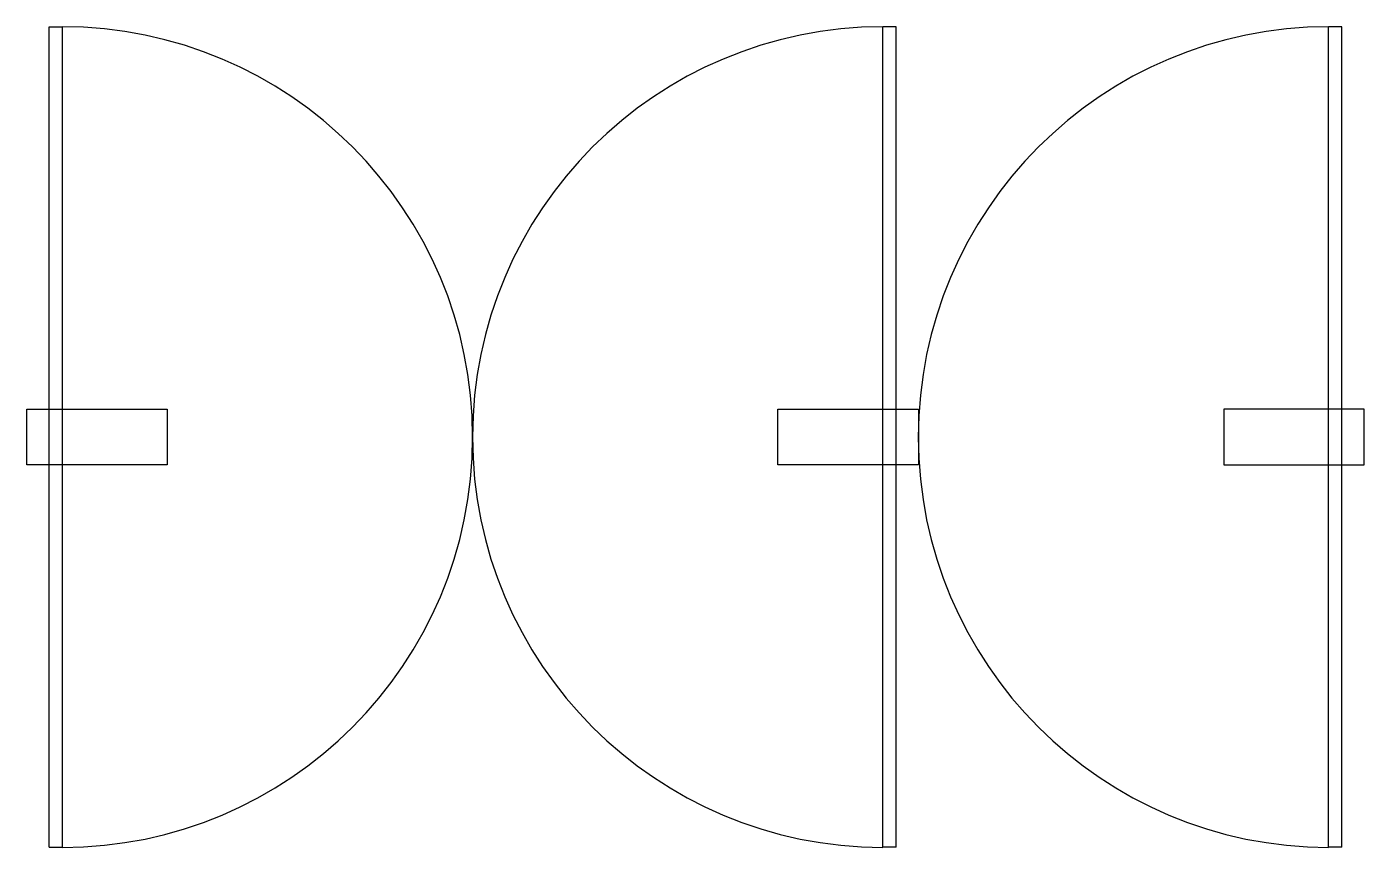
# Model space of a CAD drawing. Header units: inches. Extents: x 5.15 to 6.15, y 3.44 to 4.06.
import ezdxf

# ---------------------------------------------------------------- set-up
doc = ezdxf.new("R2010")
doc.units = ezdxf.units.IN
doc.header["$MEASUREMENT"] = 0

msp = doc.modelspace()

# ---------------------------------------------------------------- linework, layer by layer
for p, q in [((5.1625, 4.0565), (5.1725, 4.0565)), ((5.1625, 3.4432), (5.1625, 4.0565)), ((5.1725, 3.4432), (5.1725, 4.0565)), ((5.7958, 4.0565), (5.7858, 4.0565)), ((5.7858, 3.4432), (5.7858, 4.0565)), ((5.7958, 3.4432), (5.7958, 4.0565)), ((6.1191, 3.4432), (6.1191, 4.0565)), ((6.1291, 4.0565), (6.1191, 4.0565)), ((6.1291, 3.4432), (6.1291, 4.0565)), ((5.1625, 3.4432), (5.1725, 3.4432)), ((5.7958, 3.4432), (5.7858, 3.4432)), ((6.1291, 3.4432), (6.1191, 3.4432))]:
    msp.add_line(p, q)
for points in [[(5.2509, 3.7291), (5.1458, 3.7291), (5.1458, 3.7706), (5.2509, 3.7706)], [(5.8125, 3.7291), (5.7074, 3.7291), (5.7074, 3.7706), (5.8125, 3.7706)], [(6.0408, 3.7291), (6.1458, 3.7291), (6.1458, 3.7706), (6.0408, 3.7706)]]:
    msp.add_lwpolyline(points, close=True)
for centre, start, end in [((5.1725, 3.7498), 270, 90), ((5.7858, 3.7498), 90, 270), ((6.1191, 3.7498), 90, 270)]:
    msp.add_arc(centre, 0.3067, start, end)

doc.saveas('drawing.dxf')
